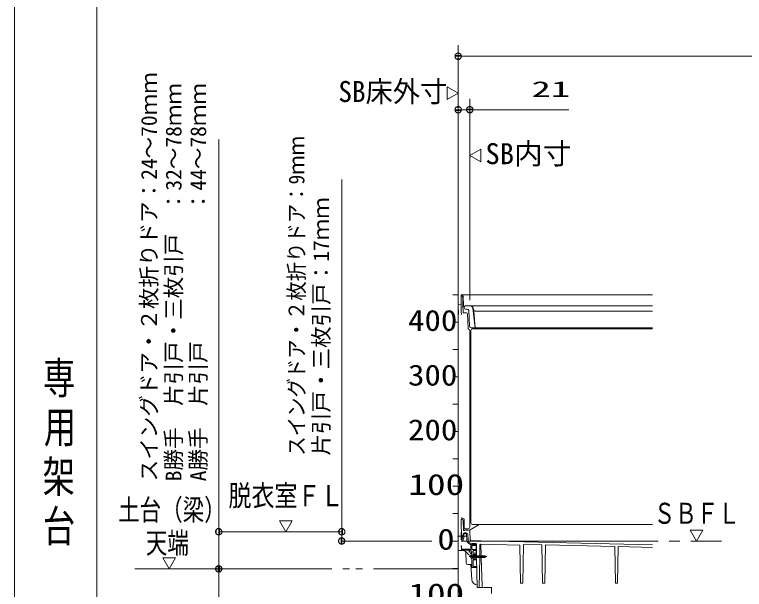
# Model space of a CAD drawing. Units: millimetres on the paper. Extents: x -305 to 305, y -152 to 152.
# Drawn here: x -262.5 to -195.8, y -30.7 to 21.9 of the extents above; entities that cross this region are included whole.
import ezdxf
from ezdxf.enums import TextEntityAlignment as Align

# ---------------------------------------------------------------- set-up
doc = ezdxf.new("R2010")
doc.units = ezdxf.units.MM
doc.linetypes.add('LONG_CHAIN', pattern=[21, 18, -1, 1, -1])
doc.linetypes.add('LONG_DOUBLE_CHAIN', pattern=[21.8, 18, -1, 0.6, -0.6, 0.6, -1])
doc.layers.add('0-0_PV', color=7, linetype='Continuous', lineweight=9)
doc.layers.add('0-1_0', color=7, linetype='Continuous', lineweight=9)
doc.styles.add('ＭＳ ゴシック', font='')
doc.styles.get('ＭＳ ゴシック').set_extended_font_data('MS Gothic')

# ---------------------------------------------------------------- blocks, each defined once
blk = doc.blocks.new('_DOTSMALL')
at = {"layer": '0-1_0'}
for p, q in [((0.0746, 0.1), (-0.0746, 0.1)), ((0.1223, -0.0248), (-0.1223, -0.0248))]:
    blk.add_line(p, q, dxfattribs=at)
for points in [[(0.125, 0), (0.124, 0.0157), (0.1211, 0.0311), (0.1162, 0.046), (0.1095, 0.0602), (0.1011, 0.0735), (0.0911, 0.0856), (0.0797, 0.0963), (0.067, 0.1055), (0.0532, 0.1131), (0.0386, 0.1189), (0.0234, 0.1228), (0.0078, 0.1248), (-0.0078, 0.1248), (-0.0234, 0.1228), (-0.0386, 0.1189), (-0.0532, 0.1131), (-0.067, 0.1055), (-0.0797, 0.0963), (-0.0911, 0.0856), (-0.1011, 0.0735), (-0.1095, 0.0602), (-0.1162, 0.046), (-0.1211, 0.0311), (-0.124, 0.0157), (-0.125, 0), (0, 0)], [(-0.125, 0), (-0.124, -0.0157), (-0.1211, -0.0311), (-0.1162, -0.046), (-0.1095, -0.0602), (-0.1011, -0.0735), (-0.0911, -0.0856), (-0.0797, -0.0963), (-0.067, -0.1055), (-0.0532, -0.1131), (-0.0386, -0.1189), (-0.0234, -0.1228), (-0.0078, -0.1248), (0.0078, -0.1248), (0.0234, -0.1228), (0.0386, -0.1189), (0.0532, -0.1131), (0.067, -0.1055), (0.0797, -0.0963), (0.0911, -0.0856), (0.1011, -0.0735), (0.1095, -0.0602), (0.1162, -0.046), (0.1211, -0.0311), (0.124, -0.0157), (0.125, 0), (0, 0)]]:
    blk.add_lwpolyline(points, close=True, dxfattribs=at)

msp = doc.modelspace()

# ---------------------------------------------------------------- linework, layer by layer
at = {"layer": '0-0_PV'}
for p, q in [((-262.482, 105.355), (-262.482, -59.645)), ((-254.982, 105.355), (-254.982, -59.645)), ((-221.963, -3.263), (-221.963, 19.049)), ((-221.963, 18.049), (-149.963, 18.049)), ((-221.963, 14.676), (-222.963, 15.253)), ((-222.963, 15.253), (-222.963, 14.098)), ((-222.963, 14.098), (-221.963, 14.676)), ((-221.963, -3.263), (-221.963, 14.161)), ((-220.903, -4.263), (-220.903, 14.161)), ((-221.963, 13.161), (-220.903, 13.161)), ((-220.903, 13.161), (-211.863, 13.161)), ((-219.903, 9.564), (-220.903, 8.987)), ((-219.903, 8.41), (-219.903, 9.564)), ((-220.903, 8.987), (-219.903, 8.41)), ((-221.963, -3.313), (-221.963, -43.313)), ((-222.463, -3.763), (-221.963, -3.763)), ((-221.701, -3.841), (-221.703, -3.763)), ((-221.703, -3.763), (-221.65, -3.763)), ((-221.684, -4.763), (-221.7, -3.841)), ((-221.7, -3.841), (-221.688, -3.841)), ((-221.65, -3.763), (-204.203, -3.763)), ((-221.538, -3.988), (-221.524, -4.763)), ((-221.486, -4.739), (-221.5, -3.91)), ((-221.732, -4.659), (-221.963, -4.663)), ((-221.947, -5.56), (-221.963, -4.663)), ((-221.676, -5.313), (-221.684, -4.763)), ((-221.676, -5.313), (-221.672, -5.513)), ((-221.524, -4.763), (-221.516, -5.313)), ((-221.516, -5.313), (-221.516, -5.345)), ((-221.411, -4.813), (-221.378, -4.813)), ((-221.403, -4.813), (-221.4, -4.965)), ((-221.328, -4.763), (-220.873, -4.763)), ((-221.3, -5.063), (-221.146, -5.063)), ((-220.996, -5.206), (-220.935, -6.619)), ((-220.845, -4.763), (-204.203, -4.763)), ((-220.625, -4.982), (-220.401, -6.763)), ((-220.568, -5.078), (-220.603, -4.948)), ((-220.519, -5.263), (-220.401, -6.763)), ((-220.327, -5.263), (-204.203, -5.263)), ((-221.703, -5.599), (-221.672, -5.513)), ((-221.213, -5.394), (-221.466, -5.394)), ((-221.054, -6.841), (-221.113, -5.49)), ((-222.463, -6.263), (-221.963, -6.263)), ((-221.003, -6.889), (-221.008, -6.889)), ((-220.903, -6.989), (-220.903, -25.013)), ((-220.803, -7.013), (-220.803, -24.613)), ((-220.785, -6.763), (-204.203, -6.763)), ((-220.653, -6.863), (-204.203, -6.863)), ((-222.463, -8.763), (-221.963, -8.763)), ((-222.463, -11.263), (-221.963, -11.263)), ((-222.463, -13.763), (-221.963, -13.763)), ((-222.463, -16.263), (-221.963, -16.263)), ((-222.463, -18.763), (-221.963, -18.763)), ((-222.463, -21.263), (-221.963, -21.263)), ((-222.463, -23.763), (-221.963, -23.763)), ((-238.29, -24.413), (-237.713, -25.413)), ((-237.135, -24.413), (-238.29, -24.413)), ((-237.713, -25.413), (-237.135, -24.413)), ((-221.703, -24.163), (-221.528, -24.163)), ((-221.703, -24.263), (-221.65, -24.263)), ((-221.703, -24.263), (-221.67, -26.163)), ((-221.5, -24.41), (-221.486, -25.239)), ((-221.428, -24.263), (-221.428, -25.163)), ((-221.053, -25.163), (-221.428, -25.163)), ((-221.411, -25.313), (-221.378, -25.313)), ((-221.328, -25.263), (-220.943, -25.263)), ((-220.037, -24.763), (-220.868, -25.243)), ((-220.653, -24.763), (-204.203, -24.763)), ((-200.78, -25.263), (-200.203, -26.263)), ((-199.625, -25.263), (-200.78, -25.263)), ((-200.203, -26.263), (-199.625, -25.263)), ((-221.703, -25.463), (-221.686, -25.463)), ((-221.676, -26.153), (-221.676, -25.473)), ((-221.568, -25.788), (-221.568, -25.988)), ((-221.468, -25.763), (-221.543, -25.763)), ((-221.499, -25.763), (-221.495, -25.61)), ((-221.494, -25.661), (-221.497, -25.763)), ((-221.241, -25.613), (-221.444, -25.613)), ((-221.443, -25.788), (-221.443, -25.988)), ((-221.395, -25.513), (-221.236, -25.513)), ((-221.191, -25.661), (-221.169, -26.158)), ((-221.064, -26.153), (-221.086, -25.656)), ((-220.899, -25.359), (-220.865, -26.128)), ((-222.463, -26.263), (-221.963, -26.263)), ((-221.703, -26.163), (-221.686, -26.163)), ((-221.607, -26.263), (-221.703, -26.263)), ((-221.67, -26.163), (-221.509, -26.163)), ((-221.468, -26.013), (-221.543, -26.013)), ((-221.509, -26.163), (-221.505, -26.013)), ((-221.503, -26.013), (-221.507, -26.166)), ((-220.803, -26.638), (-220.803, -26.988)), ((-220.613, -26.588), (-220.753, -26.588)), ((-220.678, -26.272), (-220.718, -26.272)), ((-220.714, -26.488), (-220.352, -26.488)), ((-220.678, -26.232), (-220.678, -26.272)), ((-219.902, -26.248), (-220.678, -26.232)), ((-220.603, -26.513), (-220.603, -26.578)), ((-220.553, -26.513), (-220.553, -26.578)), ((-220.453, -26.588), (-220.543, -26.588)), ((-220.453, -26.588), (-220.436, -26.567)), ((-220.403, -26.588), (-220.42, -26.567)), ((-220.35, -26.588), (-220.403, -26.588)), ((-220.302, -26.537), (-220.283, -27.613)), ((-219.974, -26.612), (-219.992, -27.613)), ((-219.923, -26.563), (-216.315, -26.645)), ((-219.902, -26.248), (-204.203, -26.605)), ((-219.854, -27.613), (-219.881, -26.563)), ((-216.315, -26.645), (-216.255, -30.113)), ((-215.989, -26.577), (-216.051, -30.113)), ((-215.989, -26.577), (-214.316, -26.615)), ((-214.316, -26.615), (-214.255, -30.113)), ((-213.99, -26.623), (-214.051, -30.113)), ((-213.99, -26.623), (-207.663, -26.767)), ((-221.553, -27.138), (-221.963, -27.138)), ((-221.697, -26.694), (-221.703, -26.688)), ((-220.958, -27.113), (-221.703, -27.113)), ((-221.653, -26.8), (-221.653, -27.013)), ((-221.613, -27.038), (-221.628, -27.038)), ((-221.585, -27.02), (-221.595, -27.031)), ((-220.963, -27.013), (-221.567, -27.013)), ((-221.233, -28.266), (-221.251, -27.239)), ((-220.935, -27.031), (-220.945, -27.02)), ((-220.853, -27.038), (-220.917, -27.038)), ((-220.897, -27.246), (-220.879, -27.179)), ((-220.861, -27.162), (-220.79, -27.143)), ((-220.744, -27.314), (-220.811, -27.332)), ((-220.766, -27.149), (-220.714, -27.201)), ((-220.727, -27.296), (-220.707, -27.225)), ((-220.703, -26.738), (-220.703, -26.988)), ((-220.35, -26.688), (-220.653, -26.688)), ((-220.342, -27.038), (-220.653, -27.038)), ((-220.603, -27.188), (-220.603, -27.363)), ((-220.342, -27.138), (-220.553, -27.138)), ((-220.328, -26.738), (-220.328, -27.038)), ((-220.328, -27.138), (-220.328, -27.388)), ((-207.663, -26.767), (-207.605, -30.113)), ((-207.342, -26.774), (-207.401, -30.113)), ((-207.342, -26.774), (-204.203, -26.845)), ((-248.945, -27.813), (-248.368, -28.813)), ((-247.791, -27.813), (-248.945, -27.813)), ((-248.368, -28.813), (-247.791, -27.813)), ((-220.759, -27.518), (-220.703, -27.513)), ((-220.759, -27.858), (-220.703, -27.863)), ((-220.703, -27.407), (-220.703, -28.663)), ((-220.703, -27.513), (-220.703, -27.863)), ((-220.703, -27.613), (-219.496, -27.613)), ((-220.703, -27.685), (-220.643, -27.788)), ((-220.703, -27.763), (-219.496, -27.763)), ((-220.653, -27.598), (-220.543, -27.788)), ((-220.603, -27.513), (-220.603, -27.613)), ((-220.428, -27.588), (-220.603, -27.588)), ((-220.603, -27.763), (-220.603, -27.863)), ((-220.336, -27.388), (-220.578, -27.388)), ((-220.336, -27.488), (-220.578, -27.488)), ((-220.327, -27.888), (-220.578, -27.888)), ((-220.327, -27.988), (-220.578, -27.988)), ((-220.553, -27.598), (-220.443, -27.788)), ((-220.453, -27.598), (-220.343, -27.788)), ((-220.353, -27.598), (-220.243, -27.788)), ((-220.28, -27.763), (-220.232, -30.513)), ((-220.253, -27.598), (-220.143, -27.788)), ((-220.153, -27.598), (-220.043, -27.788)), ((-220.053, -27.598), (-219.943, -27.788)), ((-219.994, -27.763), (-220.042, -30.513)), ((-219.959, -27.588), (-219.843, -27.788)), ((-219.859, -27.588), (-219.743, -27.788)), ((-219.782, -30.367), (-219.85, -27.763)), ((-219.759, -27.588), (-219.643, -27.788)), ((-219.575, -27.734), (-219.703, -27.688)), ((-219.653, -27.613), (-219.453, -27.688)), ((-219.453, -27.688), (-219.496, -27.613)), ((-219.496, -27.763), (-219.453, -27.688)), ((-221.083, -28.413), (-220.703, -28.413)), ((-220.8, -28.413), (-220.728, -29.783)), ((-220.603, -28.013), (-220.603, -28.538)), ((-220.315, -28.588), (-220.553, -28.588)), ((-243.831, -43.063), (-243.831, -28.813)), ((-222.463, -28.763), (-221.963, -28.763)), ((-220.315, -28.688), (-220.678, -28.688)), ((-220.728, -29.783), (-220.728, -29.789)), ((-220.232, -30.513), (-219.736, -30.513)), ((-219.632, -30.513), (-218.928, -30.513)), ((-218.913, -31.069), (-218.928, -30.513)), ((-216.255, -30.113), (-216.051, -30.113)), ((-214.255, -30.113), (-214.051, -30.113)), ((-207.605, -30.113), (-207.401, -30.113))]:
    msp.add_line(p, q, dxfattribs=at)
at = {"layer": '0-0_PV', "linetype": 'LONG_CHAIN'}
for p, q in [((-243.831, -25.413), (-232.6, -25.413)), ((-222.02, -25.813), (-221.263, -25.813)), ((-232.6, -26.263), (-224.365, -26.263)), ((-226.8, -26.263), (-224.365, -26.263)), ((-221.703, -26.263), (-197.903, -26.263)), ((-220.428, -26.523), (-220.428, -26.62)), ((-219.342, -27.688), (-220.943, -27.688))]:
    msp.add_line(p, q, dxfattribs=at)
at = {"layer": '0-0_PV', "linetype": 'LONG_DOUBLE_CHAIN'}
msp.add_line((-251.504, -28.813), (-221.963, -28.813), dxfattribs=at)
at = {"layer": '0-0_PV'}
for centre, radius, start, end in [((-221.688, -3.991), 0.15, 1, 90), ((-221.65, -3.913), 0.15, 1, 90), ((-221.733, -4.609), 0.05, 271, 1), ((-221.411, -4.738), 0.075, 181, 270), ((-221.3, -4.963), 0.1, 181, 270), ((-221.378, -4.788), 0.025, 270, 0), ((-221.328, -4.788), 0.025, 90, 180), ((-221.146, -5.213), 0.15, 2.5, 90), ((-220.873, -5.013), 0.25, 7.17946, 90), ((-220.845, -5.013), 0.25, 15, 90), ((-220.327, -5.013), 0.25, 195, 270), ((-221.466, -5.344), 0.05, 180.99999, 270), ((-221.213, -5.494), 0.1, 2.5, 90), ((-220.785, -6.613), 0.15, 182.5, 270), ((-221.004, -6.839), 0.05, 182.5, 270), ((-221.003, -6.989), 0.1, 0, 90), ((-220.653, -7.013), 0.15, 90, 180), ((-221.65, -24.413), 0.15, 1, 90.00001), ((-221.528, -24.263), 0.1, 0, 90), ((-220.653, -24.613), 0.15, 180, 270), ((-221.411, -25.238), 0.075, 181, 270), ((-221.378, -25.288), 0.025, 270, 0), ((-221.328, -25.288), 0.025, 89.99999, 180), ((-221.053, -25.013), 0.15, 270, 0), ((-220.998, -25.363), 0.1, 2.5, 90.00001), ((-220.943, -25.113), 0.15, 270, 300), ((-221.686, -25.473), 0.01, 359.99991, 89.99992), ((-221.543, -25.788), 0.025, 90, 180.00001), ((-221.543, -25.988), 0.025, 179.99999, 270), ((-221.395, -25.613), 0.1, 90, 178.5), ((-221.444, -25.663), 0.05, 90, 178.5), ((-221.468, -25.788), 0.025, 359.99999, 90), ((-221.468, -25.988), 0.025, 270, 0.00001), ((-221.241, -25.663), 0.05, 2.49999, 90), ((-221.236, -25.663), 0.15, 2.49999, 90), ((-221.686, -26.153), 0.01, 269.99991, 359.99991), ((-221.607, -26.163), 0.1, 270, 358.5), ((-220.719, -26.138), 0.45, 182.49999, 270), ((-220.714, -26.138), 0.35, 182.5, 270), ((-220.715, -26.122), 0.15, 182.5, 268.85424), ((-220.753, -26.638), 0.05, 90, 180), ((-220.613, -26.578), 0.01, 270, 0.00001), ((-220.578, -26.513), 0.025, 359.99999, 180), ((-220.543, -26.578), 0.01, 180, 270), ((-220.428, -26.573), 0.01, 38.97665, 141.02334), ((-220.352, -26.538), 0.05, 1, 90), ((-220.35, -26.638), 0.05, 270, 90), ((-219.924, -26.613), 0.05, 88.69593, 179), ((-221.803, -26.8), 0.15, 359.99999, 45), ((-221.628, -27.013), 0.025, 180, 270), ((-221.613, -27.013), 0.025, 270, 315), ((-221.567, -27.038), 0.025, 90, 135), ((-221.553, -27.638), 0.5, 28.07241, 90), ((-220.963, -27.038), 0.025, 45, 90), ((-220.803, -27.238), 0.16, 147.27935, 179.59243), ((-220.929, -27.237), 0.0336, 179.59244, 345.00001), ((-220.958, -27.138), 0.025, 327.27935, 90), ((-220.917, -27.013), 0.025, 225, 270), ((-220.855, -27.186), 0.025, 105, 165), ((-220.853, -26.988), 0.05, 270, 0.00001), ((-220.802, -27.364), 0.0336, 105.00001, 270.40857), ((-220.784, -27.167), 0.025, 45, 105), ((-220.929, -27.165), 0.16, 16.40857, 16.6801), ((-220.751, -27.29), 0.025, 285, 345.00001), ((-220.732, -27.219), 0.025, 345, 45), ((-220.653, -26.738), 0.05, 90, 180), ((-220.653, -26.988), 0.05, 180, 270), ((-220.553, -27.188), 0.05, 90, 180), ((-220.342, -27.088), 0.05, 270, 90), ((-220.803, -27.238), 0.35, 208.07241, 266.94778), ((-220.383, -27.688), 0.45, 164.1189, 195.88086), ((-220.753, -27.583), 0.065, 94.99957, 164.11824), ((-220.753, -27.793), 0.065, 195.88103, 265.00055), ((-220.803, -27.238), 0.16, 270.40857, 293.91679), ((-220.728, -27.407), 0.025, 359.99999, 113.91679), ((-220.578, -27.363), 0.025, 180, 270), ((-220.578, -27.513), 0.025, 90, 180), ((-220.578, -27.863), 0.025, 180, 270), ((-220.578, -28.013), 0.025, 90, 180), ((-220.428, -27.488), 0.1, 270, 0.00001), ((-220.336, -27.438), 0.05, 270, 90), ((-220.327, -27.938), 0.05, 270, 90), ((-219.603, -27.688), 0.1, 131.41022, 179.99982), ((-219.541, -27.64), 0.1, 250.0569, 329.9993), ((-219.453, -27.688), 0.0866, 215.89946, 240.00002), ((-221.083, -28.263), 0.15, 181, 270), ((-220.678, -28.663), 0.025, 180, 270), ((-220.553, -28.538), 0.05, 180, 270), ((-220.315, -28.638), 0.05, 270, 90), ((-220.228, -29.763), 0.5, 183, 270), ((-219.632, -30.363), 0.15, 181.50002, 270)]:
    msp.add_arc(centre, radius, start, end, dxfattribs=at)
at = {"layer": '0-1_0'}
for p, q in [((-243.831, 10.441), (-243.831, -25.413)), ((-243.831, -25.413), (-243.831, -28.813))]:
    msp.add_line(p, q, dxfattribs=at)
msp.add_lwpolyline([(-232.6, -26.263), (-232.6, -25.413), (-232.6, 6.786)], dxfattribs=at)

# ---------------------------------------------------------------- block references
at = {"layer": '0-0_PV', "xscale": 2.32, "yscale": 2.32}
for p, rotation in [((-221.963, 18.049), 180), ((-220.903, 13.161), 180), ((-243.831, -28.813), 90)]:
    msp.add_blockref('_DOTSMALL', p, dxfattribs=dict(at, rotation=rotation))
msp.add_blockref('_DOTSMALL', (-221.963, 13.161), dxfattribs=at)
at = {"layer": '0-1_0', "xscale": 2.32, "yscale": 2.32}
for p, rotation in [((-243.831, -25.413), 90), ((-232.6, -25.413), 90), ((-232.6, -26.263), 270), ((-243.831, -28.813), 270)]:
    msp.add_blockref('_DOTSMALL', p, dxfattribs=dict(at, rotation=rotation))

# ---------------------------------------------------------------- texts
at = {"layer": '0-0_PV', "style": 'ＭＳ ゴシック'}
for s, height, width, p in [('SB床外寸', 1.921, 0.95, (-232.907, 13.289)), ('21', 1.444, 1.8, (-215.263, 13.884)), ('400', 1.921, 1.15, (-226.546, -7.633)), ('専', 2.889, 0.75, (-259.899, -13.674)), ('300', 1.921, 1.15, (-226.546, -12.633)), ('用', 2.889, 0.75, (-259.815, -18.17)), ('200', 1.921, 1.15, (-226.546, -17.633)), ('架', 2.889, 0.75, (-259.925, -22.693)), ('100', 1.921, 1.3, (-226.51, -22.633)), ('脱衣室ＦＬ', 1.924, 0.8, (-242.943, -23.656)), ('土台（梁）', 1.921, 0.75, (-253.022, -24.947)), ('台', 2.889, 0.75, (-259.899, -27.218)), ('ＳＢＦＬ', 1.921, 0.75, (-204.101, -25.266)), ('天端', 1.921, 0.75, (-250.494, -27.974)), ('0', 1.921, 1.2, (-223.863, -27.633)), ('100', 1.921, 1.3, (-226.51, -32.633))]:
    msp.add_text(s, height=height, dxfattribs=dict(at, width=width)).set_placement(p, align=Align.BOTTOM_LEFT)
msp.add_text('SB内寸', height=1.921, dxfattribs=at).set_placement((-219.475, 7.605), align=Align.BOTTOM_LEFT)
at = {"layer": '0-1_0', "style": 'ＭＳ ゴシック'}
for s, p in [('スイングドア・２枚折りドア：24～70ｍｍ', (-249.054, -20.802)), ('B勝手\u3000片引戸・三枚引戸\u3000：32～78ｍｍ', (-246.804, -20.804)), ('A勝手\u3000片引戸\u3000\u3000\u3000\u3000\u3000\u3000：44～78ｍｍ', (-244.554, -20.804)), ('片引戸・三枚引戸：17ｍｍ', (-233.323, -18.456))]:
    msp.add_text(s, height=1.443, rotation=90, dxfattribs=at).set_placement(p, align=Align.BOTTOM_LEFT)
at = {"layer": '0-1_0', "style": 'ＭＳ ゴシック', "width": 0.9}
msp.add_text('スイングドア・２枚折りドア：9ｍｍ', height=1.443, rotation=90, dxfattribs=at).set_placement((-235.573, -18.467), align=Align.BOTTOM_LEFT)

doc.saveas('drawing.dxf')
